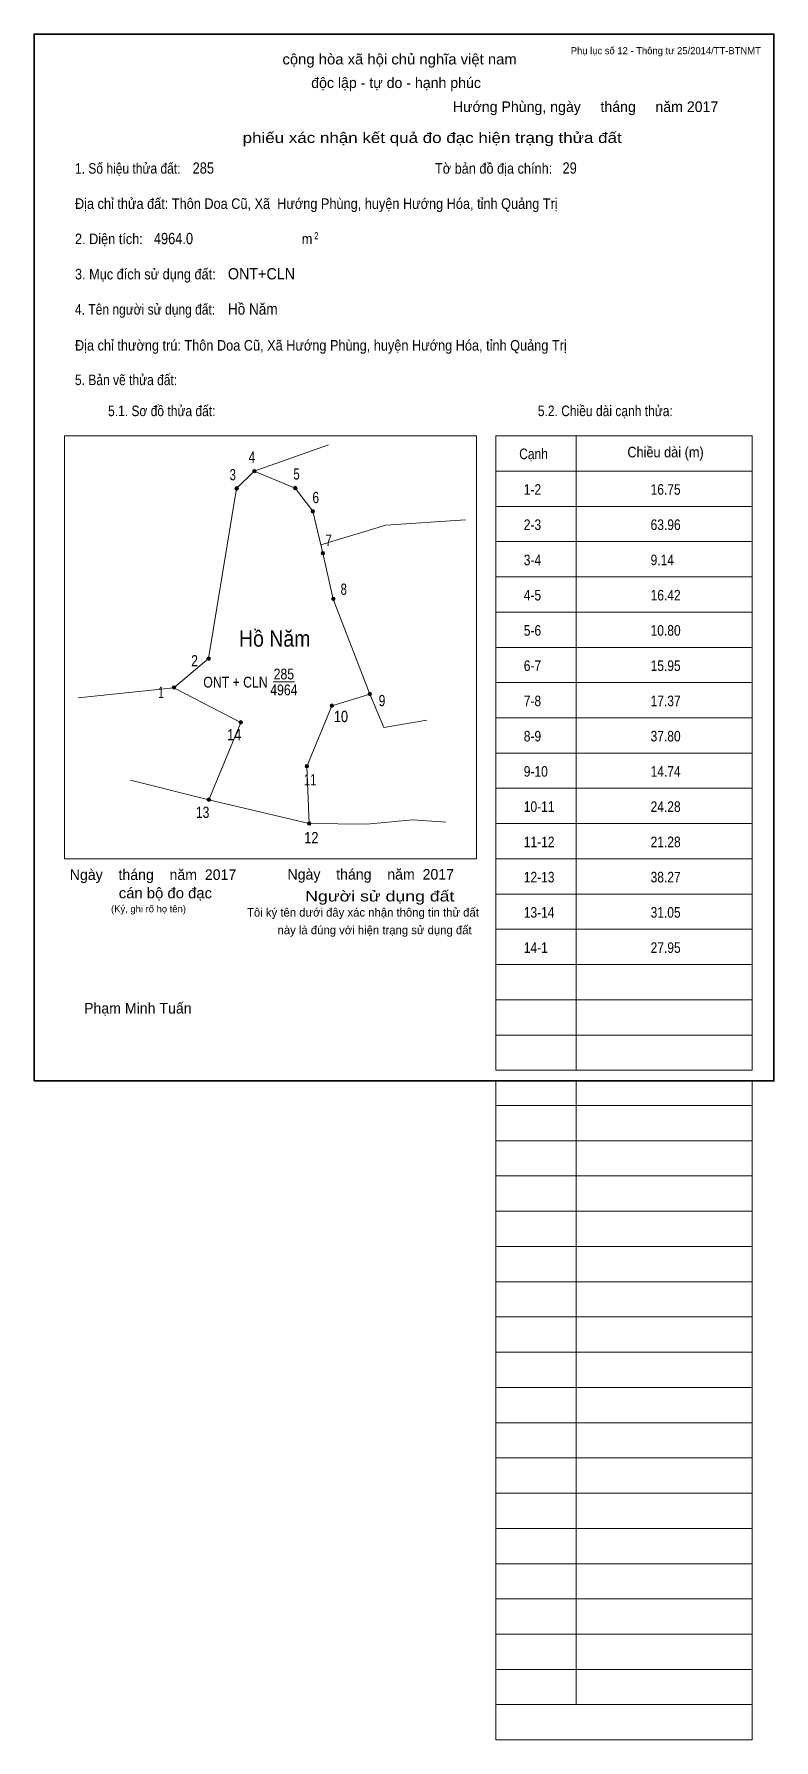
# Model space of a CAD drawing. Header units: centimetres. Extents: x 0 to 21, y -18.7 to 29.7.
import ezdxf
from ezdxf.enums import TextEntityAlignment as Align

# ---------------------------------------------------------------- set-up
doc = ezdxf.new("R2010")
doc.units = ezdxf.units.CM
doc.header["$LTSCALE"] = 0.12
for name, color, linetype in [('2', 7, 'Continuous'), ('3', 7, 'Continuous'), ('30', 7, 'Continuous'), ('34', 7, 'Continuous'), ('4', 7, 'Continuous'), ('5', 7, 'Continuous')]:
    doc.layers.add(name, color=color, linetype=linetype)
for name, color, linetype, lineweight in [('32', 7, 'Continuous', 13), ('6', 7, 'Continuous', 13), ('63', 7, 'Continuous', 13), ('7', 7, 'Continuous', 13)]:
    doc.layers.add(name, color=color, linetype=linetype, lineweight=lineweight)

msp = doc.modelspace()

# ---------------------------------------------------------------- hatches: boundary and pattern name
at = {"layer": '32'}
for points in [[(6.3018, 17.3, 1), (6.2018, 17.3, 1)], [(5.8021, 16.8103, 1), (5.7021, 16.8103, 1)], [(7.4635, 16.8202, 1), (7.3635, 16.8202, 1)], [(7.9616, 16.1606, 1), (7.8616, 16.1606, 1)], [(8.2463, 14.9737, 1), (8.1463, 14.9737, 1)], [(8.544, 13.6782, 1), (8.444, 13.6782, 1)], [(5.0055, 11.9809, 1), (4.9055, 11.9809, 1)], [(4.0215, 11.159, 1), (3.9215, 11.159, 1)], [(8.5011, 10.6448, 1), (8.4011, 10.6448, 1)], [(9.5793, 10.9769, 1), (9.4793, 10.9769, 1)], [(5.9185, 10.1719, 1), (5.8185, 10.1719, 1)], [(7.7933, 8.9269, 1), (7.6933, 8.9269, 1)], [(5.0086, 7.9772, 1), (4.9086, 7.9772, 1)], [(7.8575, 7.3, 1), (7.7575, 7.3, 1)]]:
    msp.add_hatch(color=256, dxfattribs=at).paths.add_polyline_path(points)

# ---------------------------------------------------------------- linework, layer by layer
for centre in [(6.2518, 17.3), (5.7521, 16.8103), (7.4135, 16.8202), (7.9116, 16.1606), (8.1963, 14.9737), (8.494, 13.6782), (4.9555, 11.9809), (3.9715, 11.159), (8.4511, 10.6448), (9.5293, 10.9769), (5.8685, 10.1719), (7.7433, 8.9269), (4.9586, 7.9772), (7.8075, 7.3)]:
    msp.add_circle(centre, 0.05, dxfattribs=at)
at = {"layer": '6'}
for p, q in [((6.25, 17.3), (8.36, 18.05)), ((1.25, 10.87), (3.97, 11.15)), ((7.74, 8.92), (7.81, 7.3))]:
    msp.add_line(p, q, dxfattribs=at)
for points in [[(6.25, 17.3), (5.75, 16.81), (4.95, 11.98), (3.97, 11.15)], [(6.25, 17.3), (7.41, 16.82), (7.91, 16.16), (8.2, 14.97), (8.49, 13.67), (9.53, 10.97)], [(12.25, 15.92), (9.98, 15.77), (8.14, 15.21)], [(3.97, 11.15), (5.87, 10.17), (4.96, 7.97)], [(9.53, 10.97), (8.45, 10.64), (7.74, 8.92)], [(11.15, 10.23), (9.93, 10.03), (9.53, 10.97)], [(2.74, 8.53), (4.96, 7.97), (7.81, 7.3)], [(7.81, 7.3), (9.44, 7.28), (10.75, 7.41), (11.69, 7.34)]]:
    msp.add_lwpolyline(points, dxfattribs=at)
at = {"layer": '63'}
for p, q in [((0.86, 18.3), (12.56, 18.3)), ((0.86, 6.3), (0.86, 18.3)), ((12.56, 6.3), (12.56, 18.3)), ((13.11, 18.3), (20.38, 18.3)), ((13.11, 0.3), (13.11, 18.3)), ((15.39, 0.3), (15.39, 18.3)), ((20.38, 0.3), (20.38, 18.3)), ((13.11, 17.3), (20.38, 17.3)), ((13.11, 16.3), (20.38, 16.3)), ((13.11, 15.3), (20.38, 15.3)), ((13.11, 14.3), (20.38, 14.3)), ((13.11, 13.3), (20.38, 13.3)), ((13.11, 12.3), (20.38, 12.3)), ((13.11, 11.3), (20.38, 11.3)), ((13.11, 10.3), (20.38, 10.3)), ((13.11, 9.3), (20.38, 9.3)), ((13.11, 8.3), (20.38, 8.3)), ((13.11, 7.3), (20.38, 7.3)), ((0.86, 6.3), (12.56, 6.3)), ((13.11, 6.3), (20.38, 6.3)), ((13.11, 5.3), (20.38, 5.3)), ((13.11, 4.3), (20.38, 4.3)), ((13.11, 3.3), (20.38, 3.3)), ((13.11, 2.3), (20.38, 2.3)), ((13.11, 1.3), (20.38, 1.3)), ((13.11, 0.3), (20.38, 0.3)), ((13.11, -18.7), (13.11, 0)), ((15.39, -17.7), (15.39, 0)), ((20.38, -18.7), (20.38, 0)), ((13.11, -0.7), (20.38, -0.7)), ((13.11, -0.7), (20.38, -0.7)), ((13.11, -1.7), (20.38, -1.7)), ((13.11, -2.7), (20.38, -2.7)), ((13.11, -3.7), (20.38, -3.7)), ((13.11, -4.7), (20.38, -4.7)), ((13.11, -5.7), (20.38, -5.7)), ((13.11, -6.7), (20.38, -6.7)), ((13.11, -7.7), (20.38, -7.7)), ((13.11, -8.7), (20.38, -8.7)), ((13.11, -9.7), (20.38, -9.7)), ((13.11, -10.7), (20.38, -10.7)), ((13.11, -11.7), (20.38, -11.7)), ((13.11, -12.7), (20.38, -12.7)), ((13.11, -13.7), (20.38, -13.7)), ((13.11, -14.7), (20.38, -14.7)), ((13.11, -15.7), (20.38, -15.7)), ((13.11, -16.7), (20.38, -16.7)), ((13.11, -17.7), (20.38, -17.7)), ((13.11, -18.7), (20.38, -18.7))]:
    msp.add_line(p, q, dxfattribs=at)
at = {"layer": '63', "lineweight": 35}
msp.add_lwpolyline([(0, 0), (0, 29.7), (21, 29.7), (21, 0)], close=True, dxfattribs=at)
at = {"layer": '7'}
msp.add_line((6.79, 11.32), (7.39, 11.32), dxfattribs=at)

# ---------------------------------------------------------------- texts
at = {"layer": '2', "width": 0.9}
msp.add_text('Hồ Năm', height=0.4591, dxfattribs=at).set_placement((6.83, 12.32), align=Align.CENTER)
at = {"layer": '3', "width": 0.85}
msp.add_text('ONT + CLN', height=0.3061, dxfattribs=at).set_placement((6.63, 11.16), align=Align.RIGHT)
at = {"layer": '30', "width": 0.85}
for s, p in [('1-2', (13.9, 16.63)), ('16.75', (17.5, 16.63)), ('2-3', (13.9, 15.63)), ('63.96', (17.5, 15.63)), ('3-4', (13.9, 14.63)), ('9.14', (17.5, 14.63)), ('4-5', (13.9, 13.63)), ('16.42', (17.5, 13.63)), ('5-6', (13.9, 12.63)), ('10.80', (17.5, 12.63)), ('6-7', (13.9, 11.63)), ('15.95', (17.5, 11.63)), ('7-8', (13.9, 10.63)), ('17.37', (17.5, 10.63)), ('8-9', (13.9, 9.63)), ('37.80', (17.5, 9.63)), ('9-10', (13.9, 8.63)), ('14.74', (17.5, 8.63)), ('10-11', (13.9, 7.63)), ('24.28', (17.5, 7.63)), ('11-12', (13.9, 6.63)), ('21.28', (17.5, 6.63)), ('12-13', (13.9, 5.63)), ('38.27', (17.5, 5.63)), ('13-14', (13.9, 4.63)), ('31.05', (17.5, 4.63)), ('14-1', (13.9, 3.63)), ('27.95', (17.5, 3.63))]:
    msp.add_text(s, height=0.3, dxfattribs=at).set_placement(p)
at = {"layer": '32'}
for s, width, p in [('4', 0.8, (6.185, 17.54)), ('3', 0.75, (5.64, 17.04)), ('5', 0.75, (7.45, 17.06)), ('6', 0.8, (7.995, 16.39)), ('7', 0.75, (8.36, 15.18)), ('8', 0.75, (8.79, 13.79)), ('2', 0.8, (4.555, 11.76)), ('1', 0.65, (3.6, 10.86)), ('9', 0.8, (9.875, 10.63)), ('10', 0.85, (8.71, 10.18)), ('14', 0.85, (5.68, 9.66)), ('11', 0.75, (7.835, 8.38)), ('13', 0.8, (4.785, 7.46)), ('12', 0.85, (7.87, 6.74))]:
    msp.add_text(s, height=0.32, dxfattribs=dict(at, width=width)).set_placement(p, align=Align.CENTER)
at = {"layer": '34'}
for s, width, p in [('285', 0.85, (4.5, 25.74)), ('29', 0.85, (15, 25.74)), ('4964.0', 0.85, (3.4, 23.74)), ('ONT+CLN', 0.95, (5.5, 22.74)), ('Hồ Năm', 0.9, (5.5, 21.74))]:
    msp.add_text(s, height=0.32, dxfattribs=dict(at, width=width)).set_placement(p)
at = {"layer": '4', "width": 0.85}
msp.add_text('285', height=0.3061, dxfattribs=at).set_placement((7.09, 11.39), align=Align.CENTER)
at = {"layer": '5', "width": 0.85}
msp.add_text('4964', height=0.3061, dxfattribs=at).set_placement((7.09, 10.94), align=Align.CENTER)
at = {"layer": '63', "width": 1.05}
msp.add_text('cộng hòa xã hội chủ nghĩa việt nam', height=0.3, dxfattribs=at).set_placement((10.375, 28.84), align=Align.CENTER)
at = {"layer": '63'}
for s, height, p in [('Phụ lục số 12 - Thông tư 25/2014/TT-BTNMT', 0.2, (20.63, 29.13)), ('Ngày    tháng    năm  2017', 0.3, (5.74, 5.7)), ('Ngày    tháng    năm  2017', 0.3, (11.92, 5.71)), ('(Ký, ghi rõ họ tên)', 0.2, (4.31, 4.78))]:
    msp.add_text(s, height=height, dxfattribs=at).set_placement(p, align=Align.RIGHT)
for s, height, p in [('độc lập - tự do - hạnh phúc', 0.3, (10.275, 28.17)), ('Hướng Phùng, ngày     tháng     năm 2017', 0.3, (15.655, 27.49)), ('D', 0.00072, (8.1403, 15.21)), ('Tôi ký tên dưới đây xác nhận thông tin thử đất', 0.24, (9.335, 4.66)), ('này là đúng với hiện trạng sử dụng đất', 0.24, (9.665, 4.16)), ('Phạm Minh Tuấn', 0.3, (2.945, 1.91))]:
    msp.add_text(s, height=height, dxfattribs=at).set_placement(p, align=Align.CENTER)
for s, width, p in [('phiếu xác nhận kết quả đo đạc hiện trạng thửa đất', 1.2, (16.68, 26.61)), ('cán bộ đo đạc', 1.05, (5.05, 5.18)), ('Người sử dụng đất', 1.25, (11.93, 5.09))]:
    msp.add_text(s, height=0.3, dxfattribs=dict(at, width=width)).set_placement(p, align=Align.RIGHT)
for s, height, width, p in [('1. Số hiệu thửa đất:', 0.3, 0.85, (1.16, 25.74)), ('Tờ bản đồ địa chính:', 0.3, 0.9, (11.38, 25.74)), ('Địa chỉ thửa đất: Thôn Doa Cũ, Xã  Hướng Phùng, huyện Hướng Hóa, tỉnh Quảng Trị', 0.3, 0.9, (1.16, 24.74)), ('2. Diện tích:', 0.3, 0.9, (1.16, 23.74)), ('m', 0.3, 0.9, (7.6, 23.74)), ('2', 0.2, 0.8, (7.95, 23.88)), ('3. Mục đích sử dụng đất:', 0.3, 0.9, (1.16, 22.74)), ('4. Tên người sử dụng đất:', 0.3, 0.85, (1.16, 21.74)), ('Địa chỉ thường trú: Thôn Doa Cũ, Xã Hướng Phùng, huyện Hướng Hóa, tỉnh Quảng Trị', 0.3, 0.9, (1.16, 20.72)), ('5. Bản vẽ thửa đất:', 0.3, 0.85, (1.16, 19.74)), ('5.1. Sơ đồ thửa đất:', 0.3, 0.85, (2.1, 18.86)), ('5.2. Chiều dài cạnh thửa:', 0.3, 0.85, (14.3, 18.86)), ('Cạnh', 0.3, 0.85, (13.77, 17.64)), ('Chiều dài (m)', 0.3, 0.9, (16.84, 17.69))]:
    msp.add_text(s, height=height, dxfattribs=dict(at, width=width)).set_placement(p)

doc.saveas('drawing.dxf')
